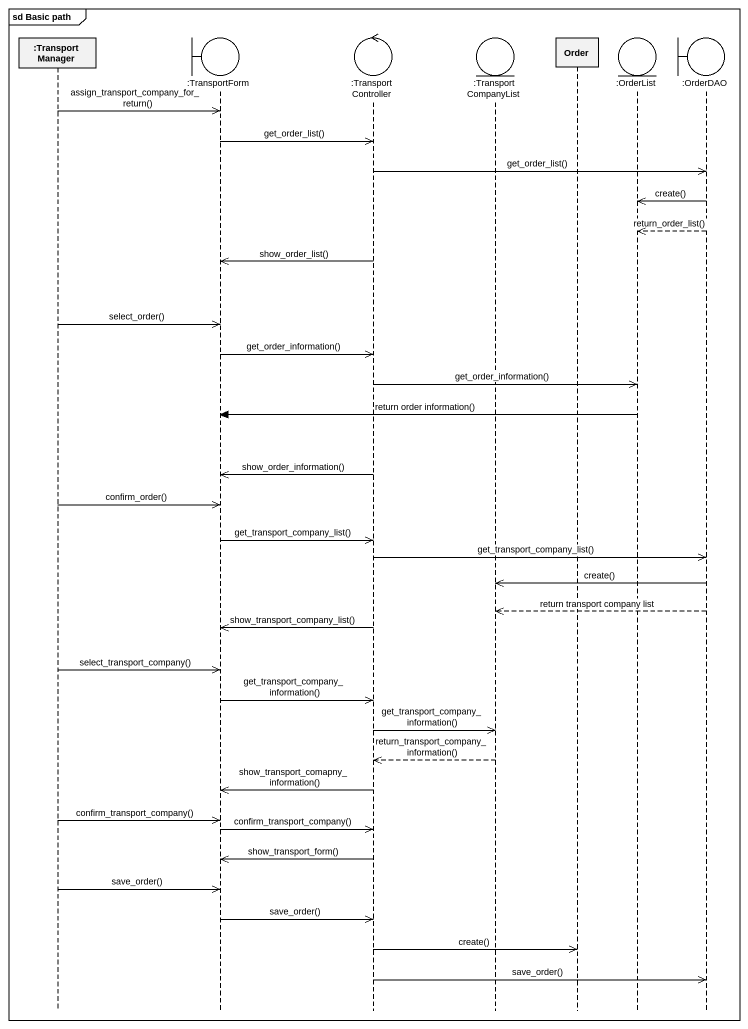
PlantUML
@startuml
mainframe sd Basic path
hide footbox
participant ":Transport Manager" as Transport_Manager
boundary ":TransportForm" as TransportForm
control ":TransportController" as TransportController
entity ":TransportCompanyList" as TransportCompanyList
participant Order
entity ":OrderList" as OrderList
boundary ":OrderDAO" as OrderDAO

Transport_Manager ->> TransportForm : assign_transport_company_for_return()
TransportForm ->> TransportController : get_order_list()
TransportController ->> OrderDAO : get_order_list()
OrderDAO ->> OrderList : create()
OrderDAO -->> OrderList : return_order_list()
TransportController ->> TransportForm : show_order_list()
Transport_Manager ->> TransportForm : select_order()
TransportForm ->> TransportController : get_order_information()
TransportController ->> OrderList : get_order_information()
OrderList -> TransportForm : return order information()
TransportController ->> TransportForm : show_order_information()
Transport_Manager ->> TransportForm : confirm_order()
TransportForm ->> TransportController : get_transport_company_list()
TransportController ->> OrderDAO : get_transport_company_list()
OrderDAO ->> TransportCompanyList : create()
OrderDAO -->> TransportCompanyList : return transport company list
TransportController ->> TransportForm : show_transport_company_list()
Transport_Manager ->> TransportForm : select_transport_company()
TransportForm ->> TransportController : get_transport_company_information()
TransportController ->> TransportCompanyList : get_transport_company_information()
TransportCompanyList -->> TransportController : return_transport_company_information()
TransportController ->> TransportForm : show_transport_comapny_information()
Transport_Manager ->> TransportForm : confirm_transport_company()
TransportForm ->> TransportController : confirm_transport_company()
TransportController ->> TransportForm : show_transport_form()
Transport_Manager ->> TransportForm : save_order()
TransportForm ->> TransportController : save_order()
TransportController ->> Order : create()
TransportController ->> OrderDAO : save_order()
@enduml
